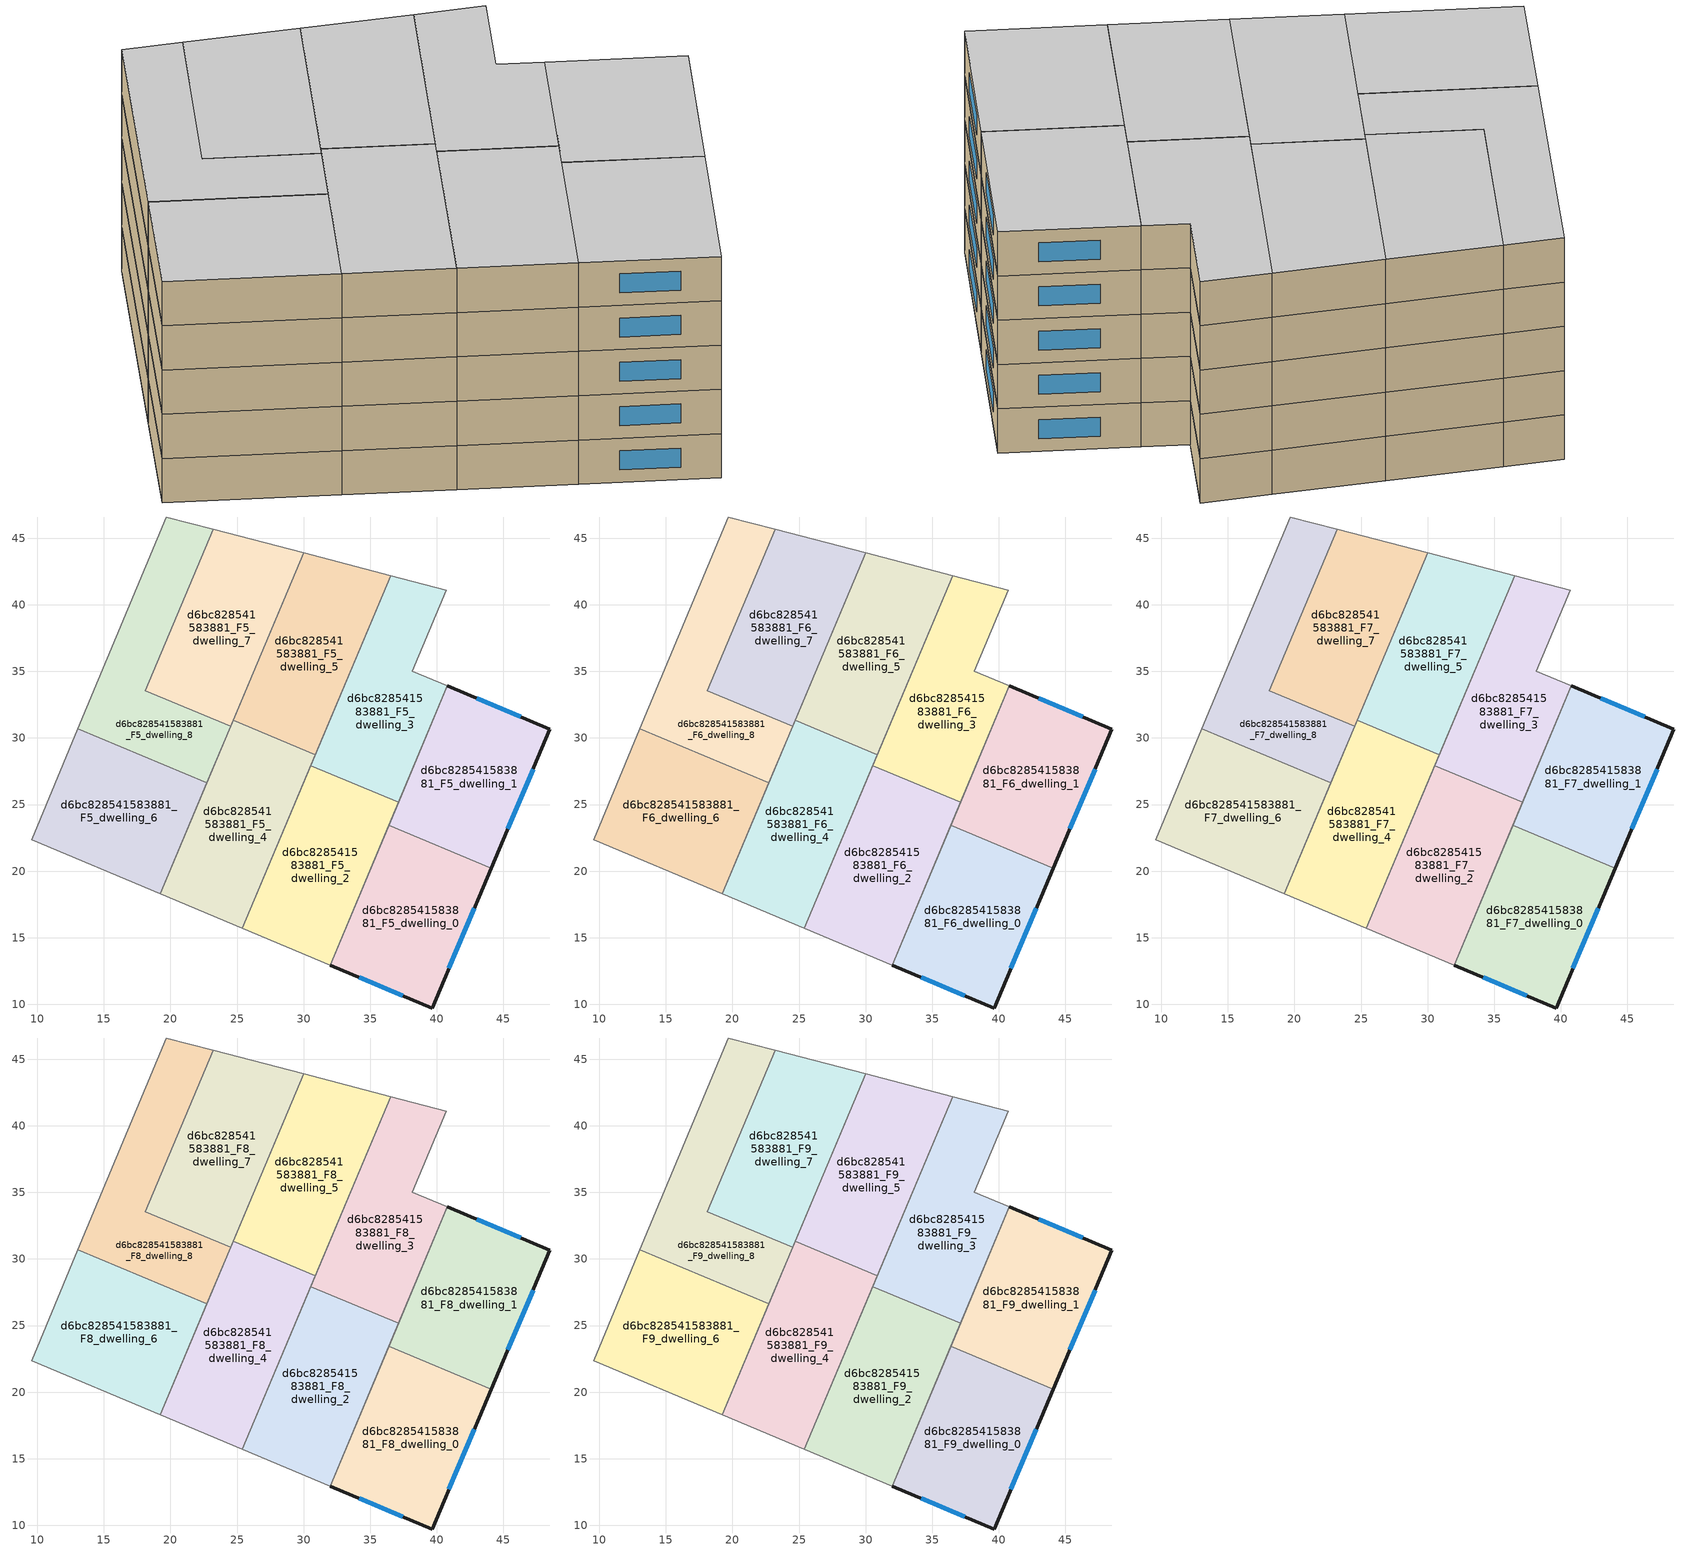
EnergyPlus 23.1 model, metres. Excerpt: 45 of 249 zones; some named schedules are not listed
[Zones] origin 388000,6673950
d6bc828541583881_F5_dwelling_0
 floor to d6bc828541583881_F4_dwelling_0 (EU_floor_Construction): 44.07,20.21 39.64,9.73 31.98,12.94 36.39,23.43 z15
 wall outside (EU_wall_Construction): 31.98,12.94 39.64,9.73 44.07,20.21 z15:18
 wall adiabatic (EU_wall_Construction): 36.39,23.43 31.98,12.94 z15:18
 wall to d6bc828541583881_F5_dwelling_1 (EU_wall_Construction): 44.07,20.21 36.39,23.43 z15:18
 window (EU_Window_Construction): 40.9,12.72 42.8,17.21 / 34.17,12.03 37.45,10.65 z15.86:17.14
d6bc828541583881_F5_dwelling_1
 floor to d6bc828541583881_F4_dwelling_1 (EU_floor_Construction): 48.48,30.64 44.07,20.21 36.39,23.43 40.8,33.91 z15
 wall outside (EU_wall_Construction): 44.07,20.21 48.48,30.64 40.8,33.91 z15:18
 wall adiabatic (EU_wall_Construction): 40.8,33.91 36.39,23.43 z15:18
 window (EU_Window_Construction): 45.33,23.19 47.22,27.66 / 46.28,31.58 42.99,32.98 z15.86:17.14
d6bc828541583881_F5_dwelling_2
 floor to d6bc828541583881_F4_dwelling_2 (EU_floor_Construction): 37.12,25.16 31.98,12.94 25.41,15.71 30.54,27.93 z15
 wall adiabatic (EU_wall_Construction): 30.54,27.93 25.41,15.71 31.98,12.94 37.12,25.16 z15:18
 wall to d6bc828541583881_F5_dwelling_3 (EU_wall_Construction): 37.12,25.16 30.54,27.93 z15:18
d6bc828541583881_F5_dwelling_3
 floor to d6bc828541583881_F4_dwelling_3 (EU_floor_Construction): 40.7,41.1 38.17,35.03 40.8,33.91 37.12,25.16 30.54,27.93 36.54,42.19 z15
 wall adiabatic (EU_wall_Construction): 37.12,25.16 40.8,33.91 38.17,35.03 40.7,41.1 36.54,42.19 30.54,27.93 z15:18
d6bc828541583881_F5_dwelling_4
 floor to d6bc828541583881_F4_dwelling_4 (EU_floor_Construction): 30.88,28.73 25.41,15.71 19.23,18.3 24.71,31.32 z15
 wall adiabatic (EU_wall_Construction): 24.71,31.32 19.23,18.3 25.41,15.71 30.88,28.73 24.71,31.32 z15:18
d6bc828541583881_F5_dwelling_5
 floor to d6bc828541583881_F4_dwelling_5 (EU_floor_Construction): 36.54,42.19 30.88,28.73 24.71,31.32 29.99,43.9 z15
 wall adiabatic (EU_wall_Construction): 29.99,43.9 24.71,31.32 30.88,28.73 36.54,42.19 29.99,43.9 z15:18
d6bc828541583881_F5_dwelling_6
 floor to d6bc828541583881_F4_dwelling_6 (EU_floor_Construction): 22.73,26.62 19.23,18.3 9.58,22.36 13.06,30.69 z15
 wall adiabatic (EU_wall_Construction): 13.06,30.69 9.58,22.36 19.23,18.3 22.73,26.62 z15:18
 wall to d6bc828541583881_F5_dwelling_8 (EU_wall_Construction): 22.73,26.62 13.06,30.69 z15:18
d6bc828541583881_F5_dwelling_7
 floor to d6bc828541583881_F4_dwelling_7 (EU_floor_Construction): 29.99,43.9 24.52,30.87 18.12,33.56 23.21,45.67 z15
 wall to d6bc828541583881_F5_dwelling_8 (EU_wall_Construction): 23.21,45.67 18.12,33.56 24.52,30.87 z15:18
 wall adiabatic (EU_wall_Construction): 24.52,30.87 29.99,43.9 23.21,45.67 z15:18
d6bc828541583881_F5_dwelling_8
 floor to d6bc828541583881_F4_dwelling_8 (EU_floor_Construction): 23.21,45.67 18.12,33.56 24.52,30.87 22.73,26.62 13.06,30.69 19.69,46.59 z15
 wall adiabatic (EU_wall_Construction): 22.73,26.62 24.52,30.87 / 23.21,45.67 19.69,46.59 13.06,30.69 z15:18
d6bc828541583881_F6_dwelling_0
 floor to d6bc828541583881_F5_dwelling_0 (EU_floor_Construction): 44.07,20.21 39.64,9.73 31.98,12.94 36.39,23.43 z18
 wall outside (EU_wall_Construction): 31.98,12.94 39.64,9.73 44.07,20.21 z18:21
 wall adiabatic (EU_wall_Construction): 36.39,23.43 31.98,12.94 z18:21
 wall to d6bc828541583881_F6_dwelling_1 (EU_wall_Construction): 44.07,20.21 36.39,23.43 z18:21
 window (EU_Window_Construction): 40.9,12.72 42.8,17.21 / 34.17,12.03 37.45,10.65 z18.86:20.14
d6bc828541583881_F6_dwelling_1
 floor to d6bc828541583881_F5_dwelling_1 (EU_floor_Construction): 48.48,30.64 44.07,20.21 36.39,23.43 40.8,33.91 z18
 wall outside (EU_wall_Construction): 44.07,20.21 48.48,30.64 40.8,33.91 z18:21
 wall adiabatic (EU_wall_Construction): 40.8,33.91 36.39,23.43 z18:21
 window (EU_Window_Construction): 45.33,23.19 47.22,27.66 / 46.28,31.58 42.99,32.98 z18.86:20.14
d6bc828541583881_F6_dwelling_2
 floor to d6bc828541583881_F5_dwelling_2 (EU_floor_Construction): 37.12,25.16 31.98,12.94 25.41,15.71 30.54,27.93 z18
 wall adiabatic (EU_wall_Construction): 30.54,27.93 25.41,15.71 31.98,12.94 37.12,25.16 z18:21
 wall to d6bc828541583881_F6_dwelling_3 (EU_wall_Construction): 37.12,25.16 30.54,27.93 z18:21
d6bc828541583881_F6_dwelling_3
 floor to d6bc828541583881_F5_dwelling_3 (EU_floor_Construction): 40.7,41.1 38.17,35.03 40.8,33.91 37.12,25.16 30.54,27.93 36.54,42.19 z18
 wall adiabatic (EU_wall_Construction): 37.12,25.16 40.8,33.91 38.17,35.03 40.7,41.1 36.54,42.19 30.54,27.93 z18:21
d6bc828541583881_F6_dwelling_4
 floor to d6bc828541583881_F5_dwelling_4 (EU_floor_Construction): 30.88,28.73 25.41,15.71 19.23,18.3 24.71,31.32 z18
 wall adiabatic (EU_wall_Construction): 24.71,31.32 19.23,18.3 25.41,15.71 30.88,28.73 24.71,31.32 z18:21
d6bc828541583881_F6_dwelling_5
 floor to d6bc828541583881_F5_dwelling_5 (EU_floor_Construction): 36.54,42.19 30.88,28.73 24.71,31.32 29.99,43.9 z18
 wall adiabatic (EU_wall_Construction): 29.99,43.9 24.71,31.32 30.88,28.73 36.54,42.19 29.99,43.9 z18:21
d6bc828541583881_F6_dwelling_6
 floor to d6bc828541583881_F5_dwelling_6 (EU_floor_Construction): 22.73,26.62 19.23,18.3 9.58,22.36 13.06,30.69 z18
 wall adiabatic (EU_wall_Construction): 13.06,30.69 9.58,22.36 19.23,18.3 22.73,26.62 z18:21
 wall to d6bc828541583881_F6_dwelling_8 (EU_wall_Construction): 22.73,26.62 13.06,30.69 z18:21
d6bc828541583881_F6_dwelling_7
 floor to d6bc828541583881_F5_dwelling_7 (EU_floor_Construction): 29.99,43.9 24.52,30.87 18.12,33.56 23.21,45.67 z18
 wall to d6bc828541583881_F6_dwelling_8 (EU_wall_Construction): 23.21,45.67 18.12,33.56 24.52,30.87 z18:21
 wall adiabatic (EU_wall_Construction): 24.52,30.87 29.99,43.9 23.21,45.67 z18:21
d6bc828541583881_F6_dwelling_8
 floor to d6bc828541583881_F5_dwelling_8 (EU_floor_Construction): 23.21,45.67 18.12,33.56 24.52,30.87 22.73,26.62 13.06,30.69 19.69,46.59 z18
 wall adiabatic (EU_wall_Construction): 22.73,26.62 24.52,30.87 / 23.21,45.67 19.69,46.59 13.06,30.69 z18:21
d6bc828541583881_F7_dwelling_0
 floor to d6bc828541583881_F6_dwelling_0 (EU_floor_Construction): 44.07,20.21 39.64,9.73 31.98,12.94 36.39,23.43 z21
 wall outside (EU_wall_Construction): 31.98,12.94 39.64,9.73 44.07,20.21 z21:24
 wall adiabatic (EU_wall_Construction): 36.39,23.43 31.98,12.94 z21:24
 wall to d6bc828541583881_F7_dwelling_1 (EU_wall_Construction): 44.07,20.21 36.39,23.43 z21:24
 window (EU_Window_Construction): 40.9,12.72 42.8,17.21 / 34.17,12.03 37.45,10.65 z21.86:23.14
d6bc828541583881_F7_dwelling_1
 floor to d6bc828541583881_F6_dwelling_1 (EU_floor_Construction): 48.48,30.64 44.07,20.21 36.39,23.43 40.8,33.91 z21
 wall outside (EU_wall_Construction): 44.07,20.21 48.48,30.64 40.8,33.91 z21:24
 wall adiabatic (EU_wall_Construction): 40.8,33.91 36.39,23.43 z21:24
 window (EU_Window_Construction): 45.33,23.19 47.22,27.66 / 46.28,31.58 42.99,32.98 z21.86:23.14
d6bc828541583881_F7_dwelling_2
 floor to d6bc828541583881_F6_dwelling_2 (EU_floor_Construction): 37.12,25.16 31.98,12.94 25.41,15.71 30.54,27.93 z21
 wall adiabatic (EU_wall_Construction): 30.54,27.93 25.41,15.71 31.98,12.94 37.12,25.16 z21:24
 wall to d6bc828541583881_F7_dwelling_3 (EU_wall_Construction): 37.12,25.16 30.54,27.93 z21:24
d6bc828541583881_F7_dwelling_3
 floor to d6bc828541583881_F6_dwelling_3 (EU_floor_Construction): 40.7,41.1 38.17,35.03 40.8,33.91 37.12,25.16 30.54,27.93 36.54,42.19 z21
 wall adiabatic (EU_wall_Construction): 37.12,25.16 40.8,33.91 38.17,35.03 40.7,41.1 36.54,42.19 30.54,27.93 z21:24
d6bc828541583881_F7_dwelling_4
 floor to d6bc828541583881_F6_dwelling_4 (EU_floor_Construction): 30.88,28.73 25.41,15.71 19.23,18.3 24.71,31.32 z21
 wall adiabatic (EU_wall_Construction): 24.71,31.32 19.23,18.3 25.41,15.71 30.88,28.73 24.71,31.32 z21:24
d6bc828541583881_F7_dwelling_5
 floor to d6bc828541583881_F6_dwelling_5 (EU_floor_Construction): 36.54,42.19 30.88,28.73 24.71,31.32 29.99,43.9 z21
 wall adiabatic (EU_wall_Construction): 29.99,43.9 24.71,31.32 30.88,28.73 36.54,42.19 29.99,43.9 z21:24
d6bc828541583881_F7_dwelling_6
 floor to d6bc828541583881_F6_dwelling_6 (EU_floor_Construction): 22.73,26.62 19.23,18.3 9.58,22.36 13.06,30.69 z21
 wall adiabatic (EU_wall_Construction): 13.06,30.69 9.58,22.36 19.23,18.3 22.73,26.62 z21:24
 wall to d6bc828541583881_F7_dwelling_8 (EU_wall_Construction): 22.73,26.62 13.06,30.69 z21:24
d6bc828541583881_F7_dwelling_7
 floor to d6bc828541583881_F6_dwelling_7 (EU_floor_Construction): 29.99,43.9 24.52,30.87 18.12,33.56 23.21,45.67 z21
 wall to d6bc828541583881_F7_dwelling_8 (EU_wall_Construction): 23.21,45.67 18.12,33.56 24.52,30.87 z21:24
 wall adiabatic (EU_wall_Construction): 24.52,30.87 29.99,43.9 23.21,45.67 z21:24
d6bc828541583881_F7_dwelling_8
 floor to d6bc828541583881_F6_dwelling_8 (EU_floor_Construction): 23.21,45.67 18.12,33.56 24.52,30.87 22.73,26.62 13.06,30.69 19.69,46.59 z21
 wall adiabatic (EU_wall_Construction): 22.73,26.62 24.52,30.87 / 23.21,45.67 19.69,46.59 13.06,30.69 z21:24
d6bc828541583881_F8_dwelling_0
 floor to d6bc828541583881_F7_dwelling_0 (EU_floor_Construction): 44.07,20.21 39.64,9.73 31.98,12.94 36.39,23.43 z24
 wall outside (EU_wall_Construction): 31.98,12.94 39.64,9.73 44.07,20.21 z24:27
 wall adiabatic (EU_wall_Construction): 36.39,23.43 31.98,12.94 z24:27
 wall to d6bc828541583881_F8_dwelling_1 (EU_wall_Construction): 44.07,20.21 36.39,23.43 z24:27
 window (EU_Window_Construction): 40.9,12.72 42.8,17.21 / 34.17,12.03 37.45,10.65 z24.86:26.14
d6bc828541583881_F8_dwelling_1
 floor to d6bc828541583881_F7_dwelling_1 (EU_floor_Construction): 48.48,30.64 44.07,20.21 36.39,23.43 40.8,33.91 z24
 wall outside (EU_wall_Construction): 44.07,20.21 48.48,30.64 40.8,33.91 z24:27
 wall adiabatic (EU_wall_Construction): 40.8,33.91 36.39,23.43 z24:27
 window (EU_Window_Construction): 45.33,23.19 47.22,27.66 / 46.28,31.58 42.99,32.98 z24.86:26.14
d6bc828541583881_F8_dwelling_2
 floor to d6bc828541583881_F7_dwelling_2 (EU_floor_Construction): 37.12,25.16 31.98,12.94 25.41,15.71 30.54,27.93 z24
 wall adiabatic (EU_wall_Construction): 30.54,27.93 25.41,15.71 31.98,12.94 37.12,25.16 z24:27
 wall to d6bc828541583881_F8_dwelling_3 (EU_wall_Construction): 37.12,25.16 30.54,27.93 z24:27
d6bc828541583881_F8_dwelling_3
 floor to d6bc828541583881_F7_dwelling_3 (EU_floor_Construction): 40.7,41.1 38.17,35.03 40.8,33.91 37.12,25.16 30.54,27.93 36.54,42.19 z24
 wall adiabatic (EU_wall_Construction): 37.12,25.16 40.8,33.91 38.17,35.03 40.7,41.1 36.54,42.19 30.54,27.93 z24:27
d6bc828541583881_F8_dwelling_4
 floor to d6bc828541583881_F7_dwelling_4 (EU_floor_Construction): 30.88,28.73 25.41,15.71 19.23,18.3 24.71,31.32 z24
 wall adiabatic (EU_wall_Construction): 24.71,31.32 19.23,18.3 25.41,15.71 30.88,28.73 24.71,31.32 z24:27
d6bc828541583881_F8_dwelling_5
 floor to d6bc828541583881_F7_dwelling_5 (EU_floor_Construction): 36.54,42.19 30.88,28.73 24.71,31.32 29.99,43.9 z24
 wall adiabatic (EU_wall_Construction): 29.99,43.9 24.71,31.32 30.88,28.73 36.54,42.19 29.99,43.9 z24:27
d6bc828541583881_F8_dwelling_6
 floor to d6bc828541583881_F7_dwelling_6 (EU_floor_Construction): 22.73,26.62 19.23,18.3 9.58,22.36 13.06,30.69 z24
 wall adiabatic (EU_wall_Construction): 13.06,30.69 9.58,22.36 19.23,18.3 22.73,26.62 z24:27
 wall to d6bc828541583881_F8_dwelling_8 (EU_wall_Construction): 22.73,26.62 13.06,30.69 z24:27
d6bc828541583881_F8_dwelling_7
 floor to d6bc828541583881_F7_dwelling_7 (EU_floor_Construction): 29.99,43.9 24.52,30.87 18.12,33.56 23.21,45.67 z24
 wall to d6bc828541583881_F8_dwelling_8 (EU_wall_Construction): 23.21,45.67 18.12,33.56 24.52,30.87 z24:27
 wall adiabatic (EU_wall_Construction): 24.52,30.87 29.99,43.9 23.21,45.67 z24:27
d6bc828541583881_F8_dwelling_8
 floor to d6bc828541583881_F7_dwelling_8 (EU_floor_Construction): 23.21,45.67 18.12,33.56 24.52,30.87 22.73,26.62 13.06,30.69 19.69,46.59 z24
 wall adiabatic (EU_wall_Construction): 22.73,26.62 24.52,30.87 / 23.21,45.67 19.69,46.59 13.06,30.69 z24:27
d6bc828541583881_F9_dwelling_0
 floor to d6bc828541583881_F8_dwelling_0 (EU_floor_Construction): 44.07,20.21 39.64,9.73 31.98,12.94 36.39,23.43 z27
 wall outside (EU_wall_Construction): 31.98,12.94 39.64,9.73 44.07,20.21 z27:30
 wall adiabatic (EU_wall_Construction): 36.39,23.43 31.98,12.94 z27:30
 wall to d6bc828541583881_F9_dwelling_1 (EU_wall_Construction): 44.07,20.21 36.39,23.43 z27:30
 window (EU_Window_Construction): 40.9,12.72 42.8,17.21 / 34.17,12.03 37.45,10.65 z27.86:29.14
 ceiling to d6bc828541583881_F10_dwelling_0 (EU_floor_Construction): 39.64,9.73 44.07,20.21 36.39,23.43 31.98,12.94 z30
d6bc828541583881_F9_dwelling_1
 floor to d6bc828541583881_F8_dwelling_1 (EU_floor_Construction): 48.48,30.64 44.07,20.21 36.39,23.43 40.8,33.91 z27
 wall outside (EU_wall_Construction): 44.07,20.21 48.48,30.64 40.8,33.91 z27:30
 wall adiabatic (EU_wall_Construction): 40.8,33.91 36.39,23.43 z27:30
 window (EU_Window_Construction): 45.33,23.19 47.22,27.66 / 46.28,31.58 42.99,32.98 z27.86:29.14
 ceiling to d6bc828541583881_F10_dwelling_1 (EU_floor_Construction): 44.07,20.21 48.48,30.64 40.8,33.91 36.39,23.43 z30
d6bc828541583881_F9_dwelling_2
 floor to d6bc828541583881_F8_dwelling_2 (EU_floor_Construction): 37.12,25.16 31.98,12.94 25.41,15.71 30.54,27.93 z27
 wall adiabatic (EU_wall_Construction): 30.54,27.93 25.41,15.71 31.98,12.94 37.12,25.16 z27:30
 wall to d6bc828541583881_F9_dwelling_3 (EU_wall_Construction): 37.12,25.16 30.54,27.93 z27:30
 ceiling to d6bc828541583881_F10_dwelling_2 (EU_floor_Construction): 31.98,12.94 37.12,25.16 30.54,27.93 25.41,15.71 z30
d6bc828541583881_F9_dwelling_3
 floor to d6bc828541583881_F8_dwelling_3 (EU_floor_Construction): 40.7,41.1 38.17,35.03 40.8,33.91 37.12,25.16 30.54,27.93 36.54,42.19 z27
 wall adiabatic (EU_wall_Construction): 37.12,25.16 40.8,33.91 38.17,35.03 40.7,41.1 36.54,42.19 30.54,27.93 z27:30
 ceiling to d6bc828541583881_F10_dwelling_3 (EU_floor_Construction): 37.12,25.16 40.8,33.91 38.17,35.03 40.7,41.1 36.54,42.19 30.54,27.93 z30
d6bc828541583881_F9_dwelling_4
 floor to d6bc828541583881_F8_dwelling_4 (EU_floor_Construction): 30.88,28.73 25.41,15.71 19.23,18.3 24.71,31.32 z27
 wall adiabatic (EU_wall_Construction): 24.71,31.32 19.23,18.3 25.41,15.71 30.88,28.73 24.71,31.32 z27:30
 ceiling to d6bc828541583881_F10_dwelling_4 (EU_floor_Construction): 25.41,15.71 30.88,28.73 24.71,31.32 19.23,18.3 z30
d6bc828541583881_F9_dwelling_5
 floor to d6bc828541583881_F8_dwelling_5 (EU_floor_Construction): 36.54,42.19 30.88,28.73 24.71,31.32 29.99,43.9 z27
 wall adiabatic (EU_wall_Construction): 29.99,43.9 24.71,31.32 30.88,28.73 36.54,42.19 29.99,43.9 z27:30
 ceiling to d6bc828541583881_F10_dwelling_5 (EU_floor_Construction): 30.88,28.73 36.54,42.19 29.99,43.9 24.71,31.32 z30
d6bc828541583881_F9_dwelling_6
 floor to d6bc828541583881_F8_dwelling_6 (EU_floor_Construction): 22.73,26.62 19.23,18.3 9.58,22.36 13.06,30.69 z27
 wall adiabatic (EU_wall_Construction): 13.06,30.69 9.58,22.36 19.23,18.3 22.73,26.62 z27:30
 wall to d6bc828541583881_F9_dwelling_8 (EU_wall_Construction): 22.73,26.62 13.06,30.69 z27:30
 ceiling to d6bc828541583881_F10_dwelling_6 (EU_floor_Construction): 19.23,18.3 22.73,26.62 13.06,30.69 9.58,22.36 z30
d6bc828541583881_F9_dwelling_7
 floor to d6bc828541583881_F8_dwelling_7 (EU_floor_Construction): 29.99,43.9 24.52,30.87 18.12,33.56 23.21,45.67 z27
 wall to d6bc828541583881_F9_dwelling_8 (EU_wall_Construction): 23.21,45.67 18.12,33.56 24.52,30.87 z27:30
 wall adiabatic (EU_wall_Construction): 24.52,30.87 29.99,43.9 23.21,45.67 z27:30
 ceiling to d6bc828541583881_F10_dwelling_7 (EU_floor_Construction): 24.52,30.87 29.99,43.9 23.21,45.67 18.12,33.56 z30
d6bc828541583881_F9_dwelling_8
 floor to d6bc828541583881_F8_dwelling_8 (EU_floor_Construction): 23.21,45.67 18.12,33.56 24.52,30.87 22.73,26.62 13.06,30.69 19.69,46.59 z27
 wall adiabatic (EU_wall_Construction): 22.73,26.62 24.52,30.87 / 23.21,45.67 19.69,46.59 13.06,30.69 z27:30
 ceiling to d6bc828541583881_F10_dwelling_8 (EU_floor_Construction): 22.73,26.62 24.52,30.87 18.12,33.56 23.21,45.67 19.69,46.59 13.06,30.69 z30
[Building]
EU S2 Campaign: North Axis=0; Terrain=City; Solar Distribution=FullExterior
[Site:Location]
Helsinki-Vantaa.AP: Latitude=60.317; Longitude=24.963; Time Zone=2; Elevation=54.6
[SizingPeriod:WeatherFileDays]
AnnualSizingPeriod: Begin Month=1; Begin Day of Month=1; End Month=12; End Day of Month=31; Day of Week for Start Day=Monday; Use Weather File Daylight Saving Period=No; Use Weather File Rain and Snow Indicators=No
[MATERIAL]
EU_InternalMass_Material: Roughness=MediumRough; Thickness=0.1; Conductivity=1; Density=1800; Specific Heat=900; Thermal Absorptance=0.9; Solar Absorptance=0.7; Visible Absorptance=0.7
[MATERIAL:NOMASS] Roughness=MediumRough; Thermal Absorptance=0.9; Solar Absorptance=0.7; Visible Absorptance=0.7
Name | Thermal Resistance
EU_wall_NoMass | 5.91765
EU_floor_NoMass | 6.2875
[WINDOWMATERIAL:SIMPLEGLAZINGSYSTEM]
EU_Window_SimpleGlazing: UFactor=0.994035; Solar Heat Gain Coefficient=0.7; Visible Transmittance=0.7
[CONSTRUCTION]
EU_wall_Construction: EU_wall_NoMass
EU_floor_Construction: EU_floor_NoMass
EU_Window_Construction: EU_Window_SimpleGlazing
EU_InternalMass_Construction: EU_InternalMass_Material
[ZONE] Type=1; Multiplier=1; Ceiling Height=autocalculate; Floor Area=autocalculate; Part of Total Floor Area=Yes
Name | Volume
d6bc828541583881_F5_dwelling_0; d6bc828541583881_F6_dwelling_0; d6bc828541583881_F7_dwelling_0; d6bc828541583881_F8_dwelling_0; d6bc828541583881_F9_dwelling_0 | 283.761
d6bc828541583881_F5_dwelling_1; d6bc828541583881_F6_dwelling_1; d6bc828541583881_F7_dwelling_1; d6bc828541583881_F8_dwelling_1; d6bc828541583881_F9_dwelling_1 | 283.758
d6bc828541583881_F5_dwelling_2; d6bc828541583881_F6_dwelling_2; d6bc828541583881_F7_dwelling_2; d6bc828541583881_F8_dwelling_2; d6bc828541583881_F9_dwelling_2 | 283.704
d6bc828541583881_F5_dwelling_3; d6bc828541583881_F6_dwelling_3; d6bc828541583881_F7_dwelling_3; d6bc828541583881_F8_dwelling_3; d6bc828541583881_F9_dwelling_3 | 283.729
d6bc828541583881_F5_dwelling_4; d6bc828541583881_F6_dwelling_4; d6bc828541583881_F7_dwelling_4; d6bc828541583881_F8_dwelling_4; d6bc828541583881_F9_dwelling_4 | 283.755
d6bc828541583881_F5_dwelling_5; d6bc828541583881_F6_dwelling_5; d6bc828541583881_F7_dwelling_5; d6bc828541583881_F8_dwelling_5; d6bc828541583881_F9_dwelling_5 | 283.73
d6bc828541583881_F5_dwelling_6; d6bc828541583881_F6_dwelling_6; d6bc828541583881_F7_dwelling_6; d6bc828541583881_F8_dwelling_6; d6bc828541583881_F9_dwelling_6 | 283.756
d6bc828541583881_F5_dwelling_7; d6bc828541583881_F6_dwelling_7; d6bc828541583881_F7_dwelling_7; d6bc828541583881_F8_dwelling_7; d6bc828541583881_F9_dwelling_7 | 283.723
d6bc828541583881_F5_dwelling_8; d6bc828541583881_F6_dwelling_8; d6bc828541583881_F7_dwelling_8; d6bc828541583881_F8_dwelling_8; d6bc828541583881_F9_dwelling_8 | 283.734
[INTERNALMASS] Construction=EU_InternalMass_Construction
Name | Zone or ZoneList | Surface Area
d6bc828541583881_F5_dwelling_0_EU_InternalMass | d6bc828541583881_F5_dwelling_0 | 94.587
d6bc828541583881_F5_dwelling_1_EU_InternalMass | d6bc828541583881_F5_dwelling_1 | 94.5859
d6bc828541583881_F5_dwelling_2_EU_InternalMass | d6bc828541583881_F5_dwelling_2 | 94.5675
d6bc828541583881_F5_dwelling_3_EU_InternalMass | d6bc828541583881_F5_dwelling_3 | 94.5756
d6bc828541583881_F5_dwelling_4_EU_InternalMass | d6bc828541583881_F5_dwelling_4 | 94.5871
d6bc828541583881_F5_dwelling_5_EU_InternalMass | d6bc828541583881_F5_dwelling_5 | 94.576
d6bc828541583881_F5_dwelling_6_EU_InternalMass | d6bc828541583881_F5_dwelling_6 | 94.5821
d6bc828541583881_F5_dwelling_7_EU_InternalMass | d6bc828541583881_F5_dwelling_7 | 94.5743
d6bc828541583881_F5_dwelling_8_EU_InternalMass | d6bc828541583881_F5_dwelling_8 | 94.5779
d6bc828541583881_F6_dwelling_0_EU_InternalMass | d6bc828541583881_F6_dwelling_0 | 94.587
d6bc828541583881_F6_dwelling_1_EU_InternalMass | d6bc828541583881_F6_dwelling_1 | 94.5859
d6bc828541583881_F6_dwelling_2_EU_InternalMass | d6bc828541583881_F6_dwelling_2 | 94.5675
d6bc828541583881_F6_dwelling_3_EU_InternalMass | d6bc828541583881_F6_dwelling_3 | 94.5756
d6bc828541583881_F6_dwelling_4_EU_InternalMass | d6bc828541583881_F6_dwelling_4 | 94.5871
d6bc828541583881_F6_dwelling_5_EU_InternalMass | d6bc828541583881_F6_dwelling_5 | 94.576
d6bc828541583881_F6_dwelling_6_EU_InternalMass | d6bc828541583881_F6_dwelling_6 | 94.5821
d6bc828541583881_F6_dwelling_7_EU_InternalMass | d6bc828541583881_F6_dwelling_7 | 94.5743
d6bc828541583881_F6_dwelling_8_EU_InternalMass | d6bc828541583881_F6_dwelling_8 | 94.5779
d6bc828541583881_F7_dwelling_0_EU_InternalMass | d6bc828541583881_F7_dwelling_0 | 94.587
d6bc828541583881_F7_dwelling_1_EU_InternalMass | d6bc828541583881_F7_dwelling_1 | 94.5859
d6bc828541583881_F7_dwelling_2_EU_InternalMass | d6bc828541583881_F7_dwelling_2 | 94.5675
d6bc828541583881_F7_dwelling_3_EU_InternalMass | d6bc828541583881_F7_dwelling_3 | 94.5756
d6bc828541583881_F7_dwelling_4_EU_InternalMass | d6bc828541583881_F7_dwelling_4 | 94.5871
d6bc828541583881_F7_dwelling_5_EU_InternalMass | d6bc828541583881_F7_dwelling_5 | 94.576
d6bc828541583881_F7_dwelling_6_EU_InternalMass | d6bc828541583881_F7_dwelling_6 | 94.5821
d6bc828541583881_F7_dwelling_7_EU_InternalMass | d6bc828541583881_F7_dwelling_7 | 94.5743
d6bc828541583881_F7_dwelling_8_EU_InternalMass | d6bc828541583881_F7_dwelling_8 | 94.5779
d6bc828541583881_F8_dwelling_0_EU_InternalMass | d6bc828541583881_F8_dwelling_0 | 94.587
d6bc828541583881_F8_dwelling_1_EU_InternalMass | d6bc828541583881_F8_dwelling_1 | 94.5859
d6bc828541583881_F8_dwelling_2_EU_InternalMass | d6bc828541583881_F8_dwelling_2 | 94.5675
d6bc828541583881_F8_dwelling_3_EU_InternalMass | d6bc828541583881_F8_dwelling_3 | 94.5756
d6bc828541583881_F8_dwelling_4_EU_InternalMass | d6bc828541583881_F8_dwelling_4 | 94.5871
d6bc828541583881_F8_dwelling_5_EU_InternalMass | d6bc828541583881_F8_dwelling_5 | 94.576
d6bc828541583881_F8_dwelling_6_EU_InternalMass | d6bc828541583881_F8_dwelling_6 | 94.5821
d6bc828541583881_F8_dwelling_7_EU_InternalMass | d6bc828541583881_F8_dwelling_7 | 94.5743
d6bc828541583881_F8_dwelling_8_EU_InternalMass | d6bc828541583881_F8_dwelling_8 | 94.5779
d6bc828541583881_F9_dwelling_0_EU_InternalMass | d6bc828541583881_F9_dwelling_0 | 94.587
d6bc828541583881_F9_dwelling_1_EU_InternalMass | d6bc828541583881_F9_dwelling_1 | 94.5859
d6bc828541583881_F9_dwelling_2_EU_InternalMass | d6bc828541583881_F9_dwelling_2 | 94.5675
d6bc828541583881_F9_dwelling_3_EU_InternalMass | d6bc828541583881_F9_dwelling_3 | 94.5756
d6bc828541583881_F9_dwelling_4_EU_InternalMass | d6bc828541583881_F9_dwelling_4 | 94.5871
d6bc828541583881_F9_dwelling_5_EU_InternalMass | d6bc828541583881_F9_dwelling_5 | 94.576
d6bc828541583881_F9_dwelling_6_EU_InternalMass | d6bc828541583881_F9_dwelling_6 | 94.5821
d6bc828541583881_F9_dwelling_7_EU_InternalMass | d6bc828541583881_F9_dwelling_7 | 94.5743
d6bc828541583881_F9_dwelling_8_EU_InternalMass | d6bc828541583881_F9_dwelling_8 | 94.5779
[OTHEREQUIPMENT] Fuel Type=Electricity; Design Level Calculation Method=Watts/Area; Power per Zone Floor Area=1; Fraction Latent=0; Fraction Radiant=0; Fraction Lost=0; Carbon Dioxide Generation Rate=0; EndUse Subcategory=EU_Step8_InternalGains
Name | Zone or ZoneList or Space or SpaceList | Schedule
EU_Step8_InternalGain_d6bc828541583881_F5_dwelling_0_f000 | d6bc828541583881_F5_dwelling_0 | EU_Step8_GainSchedule_d6bc828541583881_F5_dwelling_0_f000
EU_Step8_InternalGain_d6bc828541583881_F5_dwelling_1_f000 | d6bc828541583881_F5_dwelling_1 | EU_Step8_GainSchedule_d6bc828541583881_F5_dwelling_1_f000
EU_Step8_InternalGain_d6bc828541583881_F5_dwelling_2_f000 | d6bc828541583881_F5_dwelling_2 | EU_Step8_GainSchedule_d6bc828541583881_F5_dwelling_2_f000
EU_Step8_InternalGain_d6bc828541583881_F5_dwelling_3_f000 | d6bc828541583881_F5_dwelling_3 | EU_Step8_GainSchedule_d6bc828541583881_F5_dwelling_3_f000
EU_Step8_InternalGain_d6bc828541583881_F5_dwelling_4_f000 | d6bc828541583881_F5_dwelling_4 | EU_Step8_GainSchedule_d6bc828541583881_F5_dwelling_4_f000
EU_Step8_InternalGain_d6bc828541583881_F5_dwelling_5_f000 | d6bc828541583881_F5_dwelling_5 | EU_Step8_GainSchedule_d6bc828541583881_F5_dwelling_5_f000
EU_Step8_InternalGain_d6bc828541583881_F5_dwelling_6_f000 | d6bc828541583881_F5_dwelling_6 | EU_Step8_GainSchedule_d6bc828541583881_F5_dwelling_6_f000
EU_Step8_InternalGain_d6bc828541583881_F5_dwelling_7_f000 | d6bc828541583881_F5_dwelling_7 | EU_Step8_GainSchedule_d6bc828541583881_F5_dwelling_7_f000
EU_Step8_InternalGain_d6bc828541583881_F5_dwelling_8_f000 | d6bc828541583881_F5_dwelling_8 | EU_Step8_GainSchedule_d6bc828541583881_F5_dwelling_8_f000
EU_Step8_InternalGain_d6bc828541583881_F6_dwelling_0_f000 | d6bc828541583881_F6_dwelling_0 | EU_Step8_GainSchedule_d6bc828541583881_F6_dwelling_0_f000
EU_Step8_InternalGain_d6bc828541583881_F6_dwelling_1_f000 | d6bc828541583881_F6_dwelling_1 | EU_Step8_GainSchedule_d6bc828541583881_F6_dwelling_1_f000
EU_Step8_InternalGain_d6bc828541583881_F6_dwelling_2_f000 | d6bc828541583881_F6_dwelling_2 | EU_Step8_GainSchedule_d6bc828541583881_F6_dwelling_2_f000
EU_Step8_InternalGain_d6bc828541583881_F6_dwelling_3_f000 | d6bc828541583881_F6_dwelling_3 | EU_Step8_GainSchedule_d6bc828541583881_F6_dwelling_3_f000
EU_Step8_InternalGain_d6bc828541583881_F6_dwelling_4_f000 | d6bc828541583881_F6_dwelling_4 | EU_Step8_GainSchedule_d6bc828541583881_F6_dwelling_4_f000
EU_Step8_InternalGain_d6bc828541583881_F6_dwelling_5_f000 | d6bc828541583881_F6_dwelling_5 | EU_Step8_GainSchedule_d6bc828541583881_F6_dwelling_5_f000
EU_Step8_InternalGain_d6bc828541583881_F6_dwelling_6_f000 | d6bc828541583881_F6_dwelling_6 | EU_Step8_GainSchedule_d6bc828541583881_F6_dwelling_6_f000
EU_Step8_InternalGain_d6bc828541583881_F6_dwelling_7_f000 | d6bc828541583881_F6_dwelling_7 | EU_Step8_GainSchedule_d6bc828541583881_F6_dwelling_7_f000
EU_Step8_InternalGain_d6bc828541583881_F6_dwelling_8_f000 | d6bc828541583881_F6_dwelling_8 | EU_Step8_GainSchedule_d6bc828541583881_F6_dwelling_8_f000
EU_Step8_InternalGain_d6bc828541583881_F7_dwelling_0_f000 | d6bc828541583881_F7_dwelling_0 | EU_Step8_GainSchedule_d6bc828541583881_F7_dwelling_0_f000
EU_Step8_InternalGain_d6bc828541583881_F7_dwelling_1_f000 | d6bc828541583881_F7_dwelling_1 | EU_Step8_GainSchedule_d6bc828541583881_F7_dwelling_1_f000
EU_Step8_InternalGain_d6bc828541583881_F7_dwelling_2_f000 | d6bc828541583881_F7_dwelling_2 | EU_Step8_GainSchedule_d6bc828541583881_F7_dwelling_2_f000
EU_Step8_InternalGain_d6bc828541583881_F7_dwelling_3_f000 | d6bc828541583881_F7_dwelling_3 | EU_Step8_GainSchedule_d6bc828541583881_F7_dwelling_3_f000
EU_Step8_InternalGain_d6bc828541583881_F7_dwelling_4_f000 | d6bc828541583881_F7_dwelling_4 | EU_Step8_GainSchedule_d6bc828541583881_F7_dwelling_4_f000
EU_Step8_InternalGain_d6bc828541583881_F7_dwelling_5_f000 | d6bc828541583881_F7_dwelling_5 | EU_Step8_GainSchedule_d6bc828541583881_F7_dwelling_5_f000
EU_Step8_InternalGain_d6bc828541583881_F7_dwelling_6_f000 | d6bc828541583881_F7_dwelling_6 | EU_Step8_GainSchedule_d6bc828541583881_F7_dwelling_6_f000
EU_Step8_InternalGain_d6bc828541583881_F7_dwelling_7_f000 | d6bc828541583881_F7_dwelling_7 | EU_Step8_GainSchedule_d6bc828541583881_F7_dwelling_7_f000
EU_Step8_InternalGain_d6bc828541583881_F7_dwelling_8_f000 | d6bc828541583881_F7_dwelling_8 | EU_Step8_GainSchedule_d6bc828541583881_F7_dwelling_8_f000
EU_Step8_InternalGain_d6bc828541583881_F8_dwelling_0_f000 | d6bc828541583881_F8_dwelling_0 | EU_Step8_GainSchedule_d6bc828541583881_F8_dwelling_0_f000
EU_Step8_InternalGain_d6bc828541583881_F8_dwelling_1_f000 | d6bc828541583881_F8_dwelling_1 | EU_Step8_GainSchedule_d6bc828541583881_F8_dwelling_1_f000
EU_Step8_InternalGain_d6bc828541583881_F8_dwelling_2_f000 | d6bc828541583881_F8_dwelling_2 | EU_Step8_GainSchedule_d6bc828541583881_F8_dwelling_2_f000
EU_Step8_InternalGain_d6bc828541583881_F8_dwelling_3_f000 | d6bc828541583881_F8_dwelling_3 | EU_Step8_GainSchedule_d6bc828541583881_F8_dwelling_3_f000
EU_Step8_InternalGain_d6bc828541583881_F8_dwelling_4_f000 | d6bc828541583881_F8_dwelling_4 | EU_Step8_GainSchedule_d6bc828541583881_F8_dwelling_4_f000
EU_Step8_InternalGain_d6bc828541583881_F8_dwelling_5_f000 | d6bc828541583881_F8_dwelling_5 | EU_Step8_GainSchedule_d6bc828541583881_F8_dwelling_5_f000
EU_Step8_InternalGain_d6bc828541583881_F8_dwelling_6_f000 | d6bc828541583881_F8_dwelling_6 | EU_Step8_GainSchedule_d6bc828541583881_F8_dwelling_6_f000
EU_Step8_InternalGain_d6bc828541583881_F8_dwelling_7_f000 | d6bc828541583881_F8_dwelling_7 | EU_Step8_GainSchedule_d6bc828541583881_F8_dwelling_7_f000
EU_Step8_InternalGain_d6bc828541583881_F8_dwelling_8_f000 | d6bc828541583881_F8_dwelling_8 | EU_Step8_GainSchedule_d6bc828541583881_F8_dwelling_8_f000
EU_Step8_InternalGain_d6bc828541583881_F9_dwelling_0_f000 | d6bc828541583881_F9_dwelling_0 | EU_Step8_GainSchedule_d6bc828541583881_F9_dwelling_0_f000
EU_Step8_InternalGain_d6bc828541583881_F9_dwelling_1_f000 | d6bc828541583881_F9_dwelling_1 | EU_Step8_GainSchedule_d6bc828541583881_F9_dwelling_1_f000
EU_Step8_InternalGain_d6bc828541583881_F9_dwelling_2_f000 | d6bc828541583881_F9_dwelling_2 | EU_Step8_GainSchedule_d6bc828541583881_F9_dwelling_2_f000
EU_Step8_InternalGain_d6bc828541583881_F9_dwelling_3_f000 | d6bc828541583881_F9_dwelling_3 | EU_Step8_GainSchedule_d6bc828541583881_F9_dwelling_3_f000
EU_Step8_InternalGain_d6bc828541583881_F9_dwelling_4_f000 | d6bc828541583881_F9_dwelling_4 | EU_Step8_GainSchedule_d6bc828541583881_F9_dwelling_4_f000
EU_Step8_InternalGain_d6bc828541583881_F9_dwelling_5_f000 | d6bc828541583881_F9_dwelling_5 | EU_Step8_GainSchedule_d6bc828541583881_F9_dwelling_5_f000
EU_Step8_InternalGain_d6bc828541583881_F9_dwelling_6_f000 | d6bc828541583881_F9_dwelling_6 | EU_Step8_GainSchedule_d6bc828541583881_F9_dwelling_6_f000
EU_Step8_InternalGain_d6bc828541583881_F9_dwelling_7_f000 | d6bc828541583881_F9_dwelling_7 | EU_Step8_GainSchedule_d6bc828541583881_F9_dwelling_7_f000
EU_Step8_InternalGain_d6bc828541583881_F9_dwelling_8_f000 | d6bc828541583881_F9_dwelling_8 | EU_Step8_GainSchedule_d6bc828541583881_F9_dwelling_8_f000
[ZONEVENTILATION:DESIGNFLOWRATE] Schedule=EU_AlwaysOn; Design Flow Rate Calculation Method=AirChanges/Hour; Air Changes per Hour=0.596421; Ventilation Type=Natural; Fan Pressure Rise=0; Fan Total Efficiency=1; Constant Term Coefficient=1; Temperature Term Coefficient=0; Velocity Term Coefficient=0; Velocity Squared Term Coefficient=0; Minimum Indoor Temperature=-100; Maximum Indoor Temperature=100; Delta Temperature=-100; Minimum Outdoor Temperature=-100; Maximum Outdoor Temperature=100; Maximum Wind Speed=40
Name | Zone or ZoneList or Space or SpaceList
EU_ConstantAir_d6bc828541583881_F5_dwelling_0 | d6bc828541583881_F5_dwelling_0
EU_ConstantAir_d6bc828541583881_F5_dwelling_1 | d6bc828541583881_F5_dwelling_1
EU_ConstantAir_d6bc828541583881_F5_dwelling_2 | d6bc828541583881_F5_dwelling_2
EU_ConstantAir_d6bc828541583881_F5_dwelling_3 | d6bc828541583881_F5_dwelling_3
EU_ConstantAir_d6bc828541583881_F5_dwelling_4 | d6bc828541583881_F5_dwelling_4
EU_ConstantAir_d6bc828541583881_F5_dwelling_5 | d6bc828541583881_F5_dwelling_5
EU_ConstantAir_d6bc828541583881_F5_dwelling_6 | d6bc828541583881_F5_dwelling_6
EU_ConstantAir_d6bc828541583881_F5_dwelling_7 | d6bc828541583881_F5_dwelling_7
EU_ConstantAir_d6bc828541583881_F5_dwelling_8 | d6bc828541583881_F5_dwelling_8
EU_ConstantAir_d6bc828541583881_F6_dwelling_0 | d6bc828541583881_F6_dwelling_0
EU_ConstantAir_d6bc828541583881_F6_dwelling_1 | d6bc828541583881_F6_dwelling_1
EU_ConstantAir_d6bc828541583881_F6_dwelling_2 | d6bc828541583881_F6_dwelling_2
EU_ConstantAir_d6bc828541583881_F6_dwelling_3 | d6bc828541583881_F6_dwelling_3
EU_ConstantAir_d6bc828541583881_F6_dwelling_4 | d6bc828541583881_F6_dwelling_4
EU_ConstantAir_d6bc828541583881_F6_dwelling_5 | d6bc828541583881_F6_dwelling_5
EU_ConstantAir_d6bc828541583881_F6_dwelling_6 | d6bc828541583881_F6_dwelling_6
EU_ConstantAir_d6bc828541583881_F6_dwelling_7 | d6bc828541583881_F6_dwelling_7
EU_ConstantAir_d6bc828541583881_F6_dwelling_8 | d6bc828541583881_F6_dwelling_8
EU_ConstantAir_d6bc828541583881_F7_dwelling_0 | d6bc828541583881_F7_dwelling_0
EU_ConstantAir_d6bc828541583881_F7_dwelling_1 | d6bc828541583881_F7_dwelling_1
EU_ConstantAir_d6bc828541583881_F7_dwelling_2 | d6bc828541583881_F7_dwelling_2
EU_ConstantAir_d6bc828541583881_F7_dwelling_3 | d6bc828541583881_F7_dwelling_3
EU_ConstantAir_d6bc828541583881_F7_dwelling_4 | d6bc828541583881_F7_dwelling_4
EU_ConstantAir_d6bc828541583881_F7_dwelling_5 | d6bc828541583881_F7_dwelling_5
EU_ConstantAir_d6bc828541583881_F7_dwelling_6 | d6bc828541583881_F7_dwelling_6
EU_ConstantAir_d6bc828541583881_F7_dwelling_7 | d6bc828541583881_F7_dwelling_7
EU_ConstantAir_d6bc828541583881_F7_dwelling_8 | d6bc828541583881_F7_dwelling_8
EU_ConstantAir_d6bc828541583881_F8_dwelling_0 | d6bc828541583881_F8_dwelling_0
EU_ConstantAir_d6bc828541583881_F8_dwelling_1 | d6bc828541583881_F8_dwelling_1
EU_ConstantAir_d6bc828541583881_F8_dwelling_2 | d6bc828541583881_F8_dwelling_2
EU_ConstantAir_d6bc828541583881_F8_dwelling_3 | d6bc828541583881_F8_dwelling_3
EU_ConstantAir_d6bc828541583881_F8_dwelling_4 | d6bc828541583881_F8_dwelling_4
EU_ConstantAir_d6bc828541583881_F8_dwelling_5 | d6bc828541583881_F8_dwelling_5
EU_ConstantAir_d6bc828541583881_F8_dwelling_6 | d6bc828541583881_F8_dwelling_6
EU_ConstantAir_d6bc828541583881_F8_dwelling_7 | d6bc828541583881_F8_dwelling_7
EU_ConstantAir_d6bc828541583881_F8_dwelling_8 | d6bc828541583881_F8_dwelling_8
EU_ConstantAir_d6bc828541583881_F9_dwelling_0 | d6bc828541583881_F9_dwelling_0
EU_ConstantAir_d6bc828541583881_F9_dwelling_1 | d6bc828541583881_F9_dwelling_1
EU_ConstantAir_d6bc828541583881_F9_dwelling_2 | d6bc828541583881_F9_dwelling_2
EU_ConstantAir_d6bc828541583881_F9_dwelling_3 | d6bc828541583881_F9_dwelling_3
EU_ConstantAir_d6bc828541583881_F9_dwelling_4 | d6bc828541583881_F9_dwelling_4
EU_ConstantAir_d6bc828541583881_F9_dwelling_5 | d6bc828541583881_F9_dwelling_5
EU_ConstantAir_d6bc828541583881_F9_dwelling_6 | d6bc828541583881_F9_dwelling_6
EU_ConstantAir_d6bc828541583881_F9_dwelling_7 | d6bc828541583881_F9_dwelling_7
EU_ConstantAir_d6bc828541583881_F9_dwelling_8 | d6bc828541583881_F9_dwelling_8
[HVACTEMPLATE:ZONE:IDEALLOADSAIRSYSTEM] System Availability Schedule=EU_AlwaysOn; Maximum Heating Supply Air Temperature=50; Minimum Cooling Supply Air Temperature=13; Maximum Heating Supply Air Humidity Ratio=0.0156; Minimum Cooling Supply Air Humidity Ratio=0.0077; Heating Limit=NoLimit; Cooling Limit=NoLimit; Heating Availability Schedule=EU_AlwaysOn; Cooling Availability Schedule=EU_CoolingOff; Dehumidification Control Type=ConstantSensibleHeatRatio; Cooling Sensible Heat Ratio=0.7; Dehumidification Setpoint=60; Humidification Control Type=None; Humidification Setpoint=30; Outdoor Air Method=None; Outdoor Air Flow Rate per Person=0.00944; Outdoor Air Flow Rate per Zone Floor Area=0; Outdoor Air Flow Rate per Zone=0; Demand Controlled Ventilation Type=None; Outdoor Air Economizer Type=NoEconomizer; Heat Recovery Type=None; Sensible Heat Recovery Effectiveness=0.7; Latent Heat Recovery Effectiveness=0.65
Name | Template Thermostat
d6bc828541583881_F5_dwelling_0 | EU_HeatOnly_d6bc828541583881_F5_dwelling_0
d6bc828541583881_F5_dwelling_1 | EU_HeatOnly_d6bc828541583881_F5_dwelling_1
d6bc828541583881_F5_dwelling_2 | EU_HeatOnly_d6bc828541583881_F5_dwelling_2
d6bc828541583881_F5_dwelling_3 | EU_HeatOnly_d6bc828541583881_F5_dwelling_3
d6bc828541583881_F5_dwelling_4 | EU_HeatOnly_d6bc828541583881_F5_dwelling_4
d6bc828541583881_F5_dwelling_5 | EU_HeatOnly_d6bc828541583881_F5_dwelling_5
d6bc828541583881_F5_dwelling_6 | EU_HeatOnly_d6bc828541583881_F5_dwelling_6
d6bc828541583881_F5_dwelling_7 | EU_HeatOnly_d6bc828541583881_F5_dwelling_7
d6bc828541583881_F5_dwelling_8 | EU_HeatOnly_d6bc828541583881_F5_dwelling_8
d6bc828541583881_F6_dwelling_0 | EU_HeatOnly_d6bc828541583881_F6_dwelling_0
d6bc828541583881_F6_dwelling_1 | EU_HeatOnly_d6bc828541583881_F6_dwelling_1
d6bc828541583881_F6_dwelling_2 | EU_HeatOnly_d6bc828541583881_F6_dwelling_2
d6bc828541583881_F6_dwelling_3 | EU_HeatOnly_d6bc828541583881_F6_dwelling_3
d6bc828541583881_F6_dwelling_4 | EU_HeatOnly_d6bc828541583881_F6_dwelling_4
d6bc828541583881_F6_dwelling_5 | EU_HeatOnly_d6bc828541583881_F6_dwelling_5
d6bc828541583881_F6_dwelling_6 | EU_HeatOnly_d6bc828541583881_F6_dwelling_6
d6bc828541583881_F6_dwelling_7 | EU_HeatOnly_d6bc828541583881_F6_dwelling_7
d6bc828541583881_F6_dwelling_8 | EU_HeatOnly_d6bc828541583881_F6_dwelling_8
d6bc828541583881_F7_dwelling_0 | EU_HeatOnly_d6bc828541583881_F7_dwelling_0
d6bc828541583881_F7_dwelling_1 | EU_HeatOnly_d6bc828541583881_F7_dwelling_1
d6bc828541583881_F7_dwelling_2 | EU_HeatOnly_d6bc828541583881_F7_dwelling_2
d6bc828541583881_F7_dwelling_3 | EU_HeatOnly_d6bc828541583881_F7_dwelling_3
d6bc828541583881_F7_dwelling_4 | EU_HeatOnly_d6bc828541583881_F7_dwelling_4
d6bc828541583881_F7_dwelling_5 | EU_HeatOnly_d6bc828541583881_F7_dwelling_5
d6bc828541583881_F7_dwelling_6 | EU_HeatOnly_d6bc828541583881_F7_dwelling_6
d6bc828541583881_F7_dwelling_7 | EU_HeatOnly_d6bc828541583881_F7_dwelling_7
d6bc828541583881_F7_dwelling_8 | EU_HeatOnly_d6bc828541583881_F7_dwelling_8
d6bc828541583881_F8_dwelling_0 | EU_HeatOnly_d6bc828541583881_F8_dwelling_0
d6bc828541583881_F8_dwelling_1 | EU_HeatOnly_d6bc828541583881_F8_dwelling_1
d6bc828541583881_F8_dwelling_2 | EU_HeatOnly_d6bc828541583881_F8_dwelling_2
d6bc828541583881_F8_dwelling_3 | EU_HeatOnly_d6bc828541583881_F8_dwelling_3
d6bc828541583881_F8_dwelling_4 | EU_HeatOnly_d6bc828541583881_F8_dwelling_4
d6bc828541583881_F8_dwelling_5 | EU_HeatOnly_d6bc828541583881_F8_dwelling_5
d6bc828541583881_F8_dwelling_6 | EU_HeatOnly_d6bc828541583881_F8_dwelling_6
d6bc828541583881_F8_dwelling_7 | EU_HeatOnly_d6bc828541583881_F8_dwelling_7
d6bc828541583881_F8_dwelling_8 | EU_HeatOnly_d6bc828541583881_F8_dwelling_8
d6bc828541583881_F9_dwelling_0 | EU_HeatOnly_d6bc828541583881_F9_dwelling_0
d6bc828541583881_F9_dwelling_1 | EU_HeatOnly_d6bc828541583881_F9_dwelling_1
d6bc828541583881_F9_dwelling_2 | EU_HeatOnly_d6bc828541583881_F9_dwelling_2
d6bc828541583881_F9_dwelling_3 | EU_HeatOnly_d6bc828541583881_F9_dwelling_3
d6bc828541583881_F9_dwelling_4 | EU_HeatOnly_d6bc828541583881_F9_dwelling_4
d6bc828541583881_F9_dwelling_5 | EU_HeatOnly_d6bc828541583881_F9_dwelling_5
d6bc828541583881_F9_dwelling_6 | EU_HeatOnly_d6bc828541583881_F9_dwelling_6
d6bc828541583881_F9_dwelling_7 | EU_HeatOnly_d6bc828541583881_F9_dwelling_7
d6bc828541583881_F9_dwelling_8 | EU_HeatOnly_d6bc828541583881_F9_dwelling_8
[SIZING:ZONE] Zone Cooling Design Supply Air Temperature Input Method=SupplyAirTemperature; Zone Cooling Design Supply Air Temperature=13; Zone Heating Design Supply Air Temperature Input Method=SupplyAirTemperature; Zone Heating Design Supply Air Temperature=50; Zone Cooling Design Supply Air Humidity Ratio=0.008; Zone Heating Design Supply Air Humidity Ratio=0.008; Cooling Design Air Flow Method=DesignDay; Cooling Design Air Flow Rate=0; Cooling Minimum Air Flow per Zone Floor Area=0.000762; Cooling Minimum Air Flow=0; Cooling Minimum Air Flow Fraction=0.2; Heating Design Air Flow Method=DesignDay; Heating Design Air Flow Rate=0; Heating Maximum Air Flow per Zone Floor Area=0.002032; Heating Maximum Air Flow=0.141576; Heating Maximum Air Flow Fraction=0.3; Account for Dedicated Outdoor Air System=No; Dedicated Outdoor Air System Control Strategy=NeutralSupplyAir; Dedicated Outdoor Air Low Setpoint Temperature for Design=autosize; Dedicated Outdoor Air High Setpoint Temperature for Design=autosize; Zone Load Sizing Method=Sensible Load Only No Latent Load; Zone Latent Cooling Design Supply Air Humidity Ratio Input Method=HumidityRatioDifference; Zone Cooling Design Supply Air Humidity Ratio Difference=0.005; Zone Latent Heating Design Supply Air Humidity Ratio Input Method=HumidityRatioDifference; Zone Humidification Design Supply Air Humidity Ratio Difference=0.005
d6bc828541583881_F5_dwelling_0; d6bc828541583881_F5_dwelling_1; d6bc828541583881_F5_dwelling_2; d6bc828541583881_F5_dwelling_3; d6bc828541583881_F5_dwelling_4; d6bc828541583881_F5_dwelling_5; d6bc828541583881_F5_dwelling_6; d6bc828541583881_F5_dwelling_7; d6bc828541583881_F5_dwelling_8; d6bc828541583881_F6_dwelling_0; d6bc828541583881_F6_dwelling_1; d6bc828541583881_F6_dwelling_2; d6bc828541583881_F6_dwelling_3; d6bc828541583881_F6_dwelling_4; d6bc828541583881_F6_dwelling_5; d6bc828541583881_F6_dwelling_6; d6bc828541583881_F6_dwelling_7; d6bc828541583881_F6_dwelling_8; d6bc828541583881_F7_dwelling_0; d6bc828541583881_F7_dwelling_1; d6bc828541583881_F7_dwelling_2; d6bc828541583881_F7_dwelling_3; d6bc828541583881_F7_dwelling_4; d6bc828541583881_F7_dwelling_5; d6bc828541583881_F7_dwelling_6; d6bc828541583881_F7_dwelling_7; d6bc828541583881_F7_dwelling_8; d6bc828541583881_F8_dwelling_0; d6bc828541583881_F8_dwelling_1; d6bc828541583881_F8_dwelling_2; d6bc828541583881_F8_dwelling_3; d6bc828541583881_F8_dwelling_4; d6bc828541583881_F8_dwelling_5; d6bc828541583881_F8_dwelling_6; d6bc828541583881_F8_dwelling_7; d6bc828541583881_F8_dwelling_8; d6bc828541583881_F9_dwelling_0; d6bc828541583881_F9_dwelling_1; d6bc828541583881_F9_dwelling_2; d6bc828541583881_F9_dwelling_3; d6bc828541583881_F9_dwelling_4; d6bc828541583881_F9_dwelling_5; d6bc828541583881_F9_dwelling_6; d6bc828541583881_F9_dwelling_7; d6bc828541583881_F9_dwelling_8
[SCHEDULE:FILE] Column Number=1; Rows to Skip at Top=0; Number of Hours of Data=8760; Column Separator=Comma; Interpolate to Timestep=No; Minutes per Item=60; Adjust Schedule for Daylight Savings=Yes
Name | File
EU_Step8_GainSchedule_d6bc828541583881_F5_dwelling_0_f000 | ../../schedules/d6bc828541583881/d6bc828541583881_F5_dwelling_0_f000_gain.csv
EU_Step8_GainSchedule_d6bc828541583881_F5_dwelling_1_f000 | ../../schedules/d6bc828541583881/d6bc828541583881_F5_dwelling_1_f000_gain.csv
EU_Step8_GainSchedule_d6bc828541583881_F5_dwelling_2_f000 | ../../schedules/d6bc828541583881/d6bc828541583881_F5_dwelling_2_f000_gain.csv
EU_Step8_GainSchedule_d6bc828541583881_F5_dwelling_3_f000 | ../../schedules/d6bc828541583881/d6bc828541583881_F5_dwelling_3_f000_gain.csv
EU_Step8_GainSchedule_d6bc828541583881_F5_dwelling_4_f000 | ../../schedules/d6bc828541583881/d6bc828541583881_F5_dwelling_4_f000_gain.csv
EU_Step8_GainSchedule_d6bc828541583881_F5_dwelling_5_f000 | ../../schedules/d6bc828541583881/d6bc828541583881_F5_dwelling_5_f000_gain.csv
EU_Step8_GainSchedule_d6bc828541583881_F5_dwelling_6_f000 | ../../schedules/d6bc828541583881/d6bc828541583881_F5_dwelling_6_f000_gain.csv
EU_Step8_GainSchedule_d6bc828541583881_F5_dwelling_7_f000 | ../../schedules/d6bc828541583881/d6bc828541583881_F5_dwelling_7_f000_gain.csv
EU_Step8_GainSchedule_d6bc828541583881_F5_dwelling_8_f000 | ../../schedules/d6bc828541583881/d6bc828541583881_F5_dwelling_8_f000_gain.csv
EU_Step8_GainSchedule_d6bc828541583881_F6_dwelling_0_f000 | ../../schedules/d6bc828541583881/d6bc828541583881_F6_dwelling_0_f000_gain.csv
EU_Step8_GainSchedule_d6bc828541583881_F6_dwelling_1_f000 | ../../schedules/d6bc828541583881/d6bc828541583881_F6_dwelling_1_f000_gain.csv
EU_Step8_GainSchedule_d6bc828541583881_F6_dwelling_2_f000 | ../../schedules/d6bc828541583881/d6bc828541583881_F6_dwelling_2_f000_gain.csv
EU_Step8_GainSchedule_d6bc828541583881_F6_dwelling_3_f000 | ../../schedules/d6bc828541583881/d6bc828541583881_F6_dwelling_3_f000_gain.csv
EU_Step8_GainSchedule_d6bc828541583881_F6_dwelling_4_f000 | ../../schedules/d6bc828541583881/d6bc828541583881_F6_dwelling_4_f000_gain.csv
EU_Step8_GainSchedule_d6bc828541583881_F6_dwelling_5_f000 | ../../schedules/d6bc828541583881/d6bc828541583881_F6_dwelling_5_f000_gain.csv
EU_Step8_GainSchedule_d6bc828541583881_F6_dwelling_6_f000 | ../../schedules/d6bc828541583881/d6bc828541583881_F6_dwelling_6_f000_gain.csv
EU_Step8_GainSchedule_d6bc828541583881_F6_dwelling_7_f000 | ../../schedules/d6bc828541583881/d6bc828541583881_F6_dwelling_7_f000_gain.csv
EU_Step8_GainSchedule_d6bc828541583881_F6_dwelling_8_f000 | ../../schedules/d6bc828541583881/d6bc828541583881_F6_dwelling_8_f000_gain.csv
EU_Step8_GainSchedule_d6bc828541583881_F7_dwelling_0_f000 | ../../schedules/d6bc828541583881/d6bc828541583881_F7_dwelling_0_f000_gain.csv
EU_Step8_GainSchedule_d6bc828541583881_F7_dwelling_1_f000 | ../../schedules/d6bc828541583881/d6bc828541583881_F7_dwelling_1_f000_gain.csv
EU_Step8_GainSchedule_d6bc828541583881_F7_dwelling_2_f000 | ../../schedules/d6bc828541583881/d6bc828541583881_F7_dwelling_2_f000_gain.csv
EU_Step8_GainSchedule_d6bc828541583881_F7_dwelling_3_f000 | ../../schedules/d6bc828541583881/d6bc828541583881_F7_dwelling_3_f000_gain.csv
EU_Step8_GainSchedule_d6bc828541583881_F7_dwelling_4_f000 | ../../schedules/d6bc828541583881/d6bc828541583881_F7_dwelling_4_f000_gain.csv
EU_Step8_GainSchedule_d6bc828541583881_F7_dwelling_5_f000 | ../../schedules/d6bc828541583881/d6bc828541583881_F7_dwelling_5_f000_gain.csv
EU_Step8_GainSchedule_d6bc828541583881_F7_dwelling_6_f000 | ../../schedules/d6bc828541583881/d6bc828541583881_F7_dwelling_6_f000_gain.csv
EU_Step8_GainSchedule_d6bc828541583881_F7_dwelling_7_f000 | ../../schedules/d6bc828541583881/d6bc828541583881_F7_dwelling_7_f000_gain.csv
EU_Step8_GainSchedule_d6bc828541583881_F7_dwelling_8_f000 | ../../schedules/d6bc828541583881/d6bc828541583881_F7_dwelling_8_f000_gain.csv
EU_Step8_GainSchedule_d6bc828541583881_F8_dwelling_0_f000 | ../../schedules/d6bc828541583881/d6bc828541583881_F8_dwelling_0_f000_gain.csv
EU_Step8_GainSchedule_d6bc828541583881_F8_dwelling_1_f000 | ../../schedules/d6bc828541583881/d6bc828541583881_F8_dwelling_1_f000_gain.csv
EU_Step8_GainSchedule_d6bc828541583881_F8_dwelling_2_f000 | ../../schedules/d6bc828541583881/d6bc828541583881_F8_dwelling_2_f000_gain.csv
EU_Step8_GainSchedule_d6bc828541583881_F8_dwelling_3_f000 | ../../schedules/d6bc828541583881/d6bc828541583881_F8_dwelling_3_f000_gain.csv
EU_Step8_GainSchedule_d6bc828541583881_F8_dwelling_4_f000 | ../../schedules/d6bc828541583881/d6bc828541583881_F8_dwelling_4_f000_gain.csv
EU_Step8_GainSchedule_d6bc828541583881_F8_dwelling_5_f000 | ../../schedules/d6bc828541583881/d6bc828541583881_F8_dwelling_5_f000_gain.csv
EU_Step8_GainSchedule_d6bc828541583881_F8_dwelling_6_f000 | ../../schedules/d6bc828541583881/d6bc828541583881_F8_dwelling_6_f000_gain.csv
EU_Step8_GainSchedule_d6bc828541583881_F8_dwelling_7_f000 | ../../schedules/d6bc828541583881/d6bc828541583881_F8_dwelling_7_f000_gain.csv
EU_Step8_GainSchedule_d6bc828541583881_F8_dwelling_8_f000 | ../../schedules/d6bc828541583881/d6bc828541583881_F8_dwelling_8_f000_gain.csv
